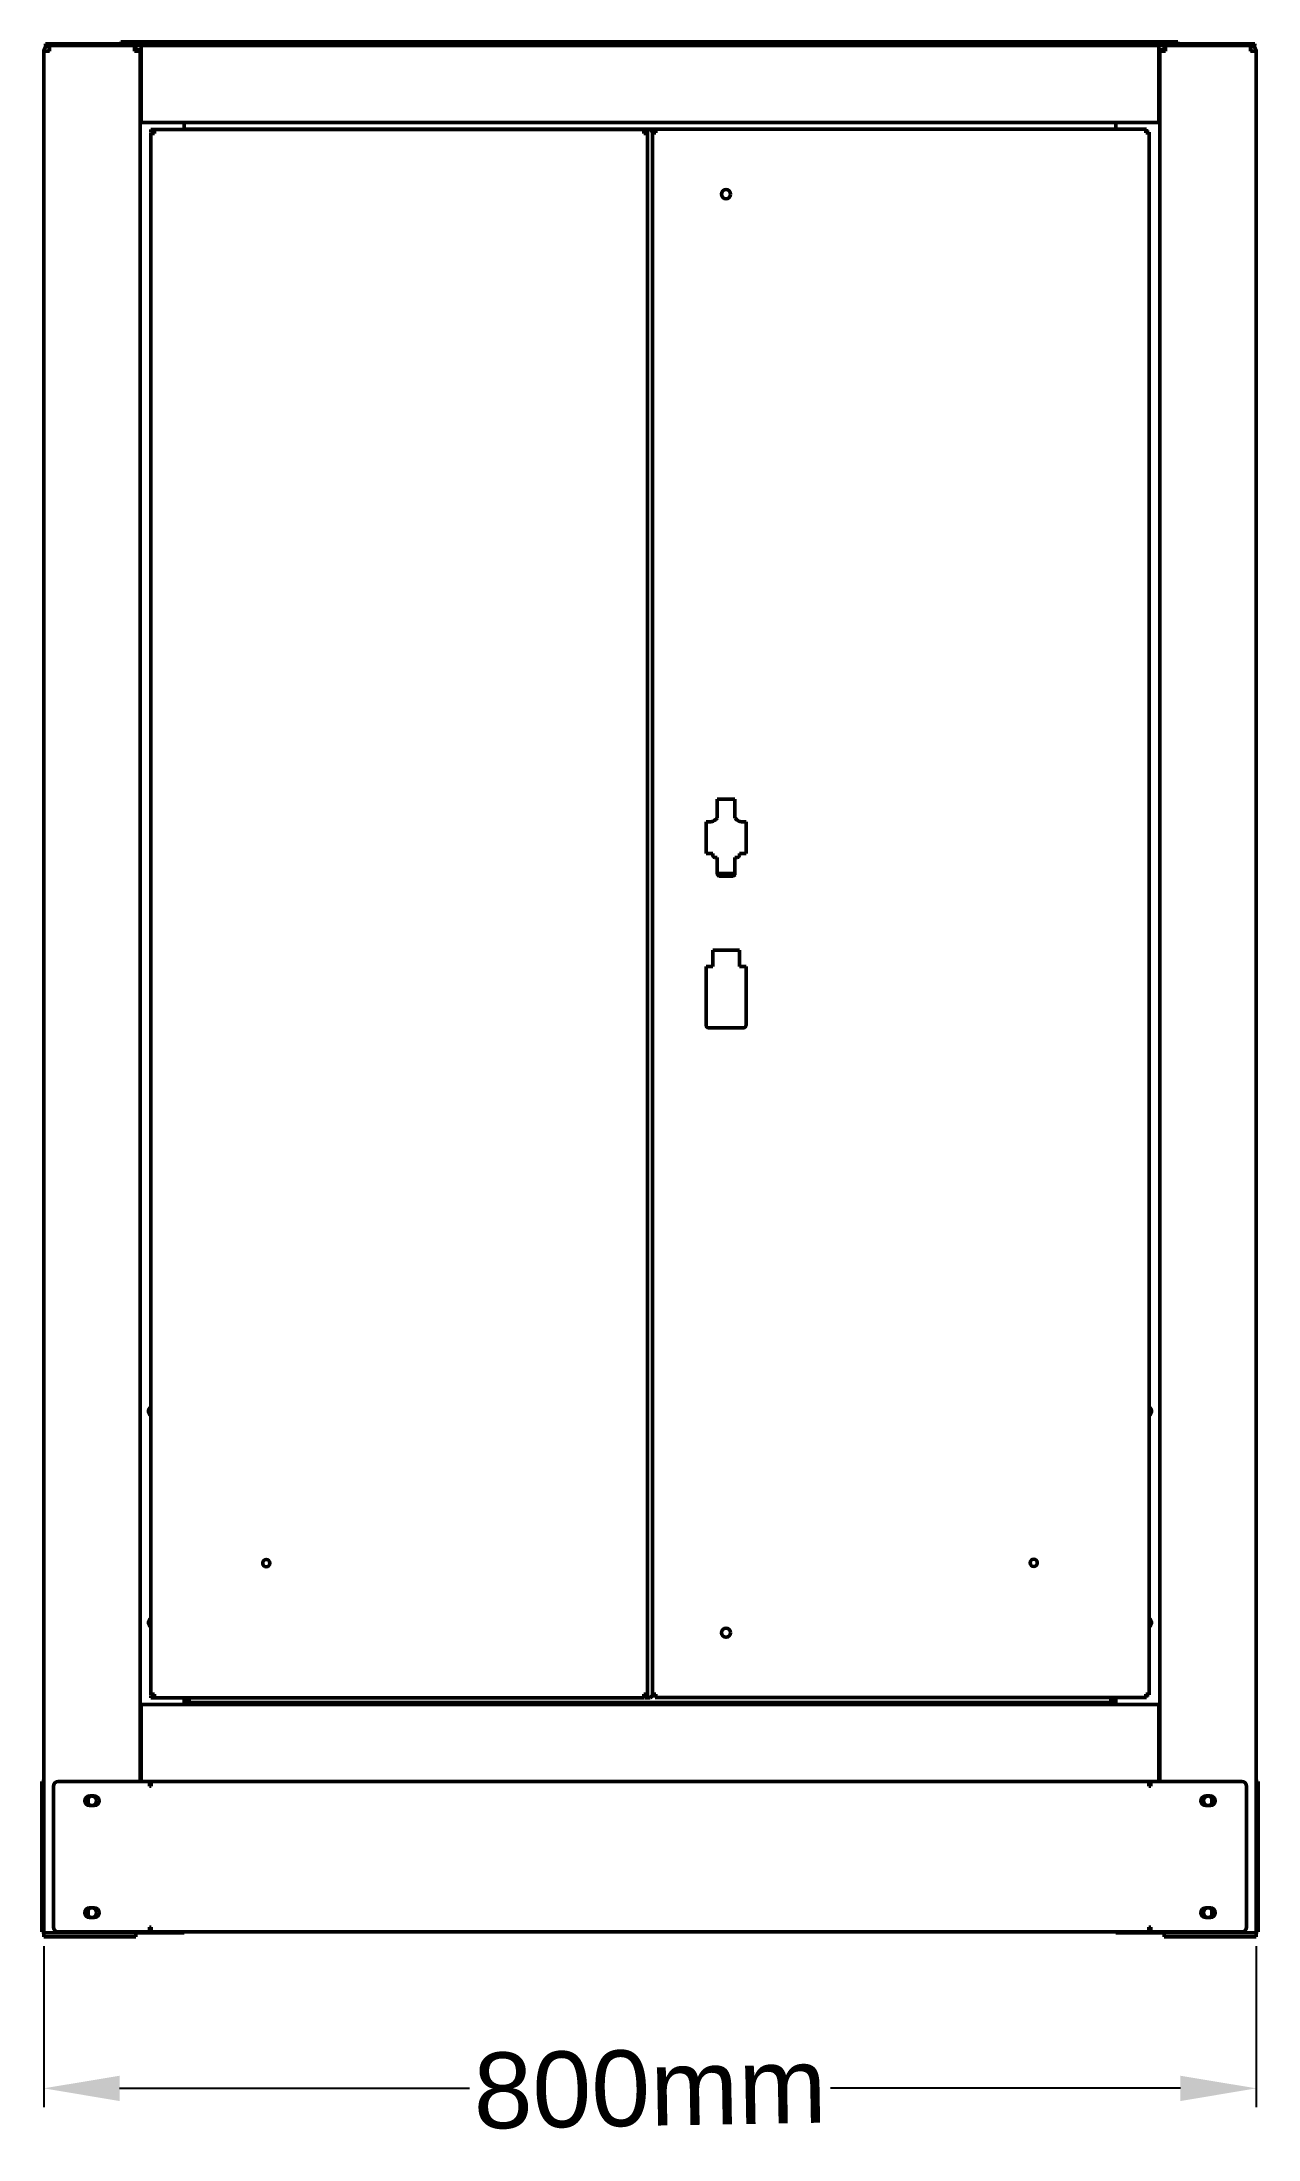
# Model space of a CAD drawing. Header units: millimetres. Extents: x 0 to 80, y -13 to 125.
import ezdxf

# ---------------------------------------------------------------- set-up
doc = ezdxf.new("R2010")
doc.units = ezdxf.units.MM
doc.layers.add('Visible (ANSI)', color=7, linetype='Continuous', lineweight=50)
doc.styles.get("Standard").update_dxf_attribs({"font": 'arial.ttf'})
doc.dimstyles.new('ISO-25', dxfattribs={"dimtxt": 2.5, "dimasz": 2.5, "dimexe": 1.25, "dimexo": 0.625, "dimtad": 1, "dimtxsty": 'Standard', "dimcen": 2.5, "dimadec": 0, "dimazin": 0, "dimtfac": 1, "dimtmove": 0, "dimatfit": 3, "dimfxl": 1, "dimarcsym": 0})

# ---------------------------------------------------------------- blocks, each defined once
blk = doc.blocks.new('*D12')
at = {"color": 0, "lineweight": -2, "transparency": 16777216}
for p, q in [((0, -0.62), (0, -11.25)), ((80, -0.62), (80, -11.25)), ((5, -10), (28.09, -10)), ((75, -10), (51.91, -10))]:
    blk.add_line(p, q, dxfattribs=at)
at = {"color": 0, "transparency": 16777216}
for points in [[(5, -9.17), (5, -10.84), (0, -10)], [(75, -9.17), (75, -10.84), (80, -10)]]:
    blk.add_solid(points, dxfattribs=at)
at = {"layer": 'Defpoints', "color": 0, "transparency": 16777216}
for p in [(0, 0), (80, 0), (80, -10)]:
    blk.add_point(p, dxfattribs=at)
at = {"color": 0, "transparency": 16777216, "insert": (40, -10), "char_height": 5, "width": 7.2167, "attachment_point": 5, "rotation": 1}
blk.add_mtext('800mm', dxfattribs=at)

msp = doc.modelspace()

# ---------------------------------------------------------------- linework, layer by layer
at = {"layer": 'Visible (ANSI)'}
for p, q in [((0.103, 124.878), (0.636, 124.878)), ((0.103, 124.878), (0.103, 124.756)), ((0.636, 124.756), (0.103, 124.756)), ((0.367, 124.489), (0.367, 124.756)), ((0.636, 124.878), (79.37, 124.878)), ((0.636, 124.756), (79.37, 124.756)), ((5.08, 125), (5.715, 125)), ((5.08, 125), (5.08, 124.878)), ((5.715, 125), (74.186, 125)), ((5.983, 124.756), (5.983, 124.389)), ((6.083, 124.489), (6.083, 124.756)), ((6.429, 124.389), (6.429, 124.756)), ((73.572, 124.389), (73.572, 124.756)), ((73.918, 124.756), (73.918, 124.489)), ((74.017, 124.756), (74.017, 124.389)), ((74.186, 125), (74.821, 125)), ((74.821, 124.878), (74.821, 125)), ((79.37, 124.878), (79.903, 124.878)), ((79.903, 124.756), (79.37, 124.756)), ((79.633, 124.489), (79.633, 124.756)), ((79.903, 124.756), (79.903, 124.878)), ((0.367, 124.389), (0, 124.389)), ((0, 124.389), (0, 0.267)), ((0.367, 124.389), (0.367, 124.489)), ((0.367, 124.489), (0.373, 124.489)), ((6.35, 124.389), (5.983, 124.389)), ((6.083, 124.489), (6.35, 124.489)), ((6.083, 124.489), (6.083, 124.389)), ((6.35, 124.389), (6.35, 124.489)), ((6.429, 124.489), (6.35, 124.489)), ((6.35, 10.239), (6.35, 124.389)), ((6.429, 120.042), (6.429, 124.389)), ((73.65, 124.489), (73.572, 124.489)), ((73.572, 124.389), (73.572, 120.042)), ((73.917, 124.489), (73.65, 124.489)), ((73.65, 124.389), (73.65, 124.489)), ((73.65, 124.389), (74.017, 124.389)), ((73.65, 10.239), (73.65, 124.389)), ((73.917, 124.489), (73.917, 124.389)), ((73.918, 124.489), (73.917, 124.489)), ((79.633, 124.489), (79.627, 124.489)), ((79.633, 124.389), (79.633, 124.489)), ((79.633, 124.389), (80, 124.389)), ((80, 124.389), (80, 0.267)), ((6.35, 119.942), (6.429, 119.942)), ((6.429, 119.676), (6.35, 119.676)), ((6.429, 120.042), (6.429, 119.676)), ((73.572, 119.676), (6.429, 119.676)), ((7.062, 119.219), (7.062, 119.066)), ((7.063, 119.219), (7.062, 119.219)), ((7.063, 119.066), (7.062, 119.066)), ((7.062, 119.016), (7.062, 15.961)), ((7.062, 119.016), (7.063, 119.016)), ((7.315, 119.219), (7.063, 119.219)), ((7.063, 119.066), (7.063, 119.219)), ((7.315, 119.066), (7.063, 119.066)), ((7.063, 119.016), (7.063, 118.966)), ((7.215, 119.016), (7.063, 119.016)), ((7.229, 119.016), (7.215, 119.016)), ((7.215, 118.966), (7.215, 119.016)), ((7.315, 119.066), (7.315, 119.219)), ((7.315, 119.219), (39.589, 119.219)), ((9.258, 119.219), (9.258, 119.676)), ((9.258, 119.24), (70.742, 119.24)), ((39.639, 119.219), (39.589, 119.219)), ((39.589, 119.066), (39.639, 119.066)), ((39.639, 119.066), (39.639, 119.219)), ((39.688, 119.219), (39.688, 118.966)), ((39.689, 119.219), (39.688, 119.219)), ((39.689, 119.219), (39.841, 119.219)), ((39.689, 118.966), (39.689, 119.219)), ((39.841, 119.219), (39.94, 119.219)), ((39.841, 118.966), (39.841, 119.219)), ((39.94, 119.219), (40.005, 119.219)), ((40.005, 119.219), (40.175, 119.049)), ((40.159, 119.049), (40.159, 119.005)), ((40.312, 119.049), (40.159, 119.049)), ((40.159, 16.008), (40.159, 119.005)), ((40.391, 119.005), (40.159, 119.005)), ((40.356, 119.005), (40.312, 119.049)), ((40.312, 119.005), (40.312, 119.049)), ((40.391, 119.236), (40.347, 119.236)), ((40.347, 119.084), (40.347, 119.236)), ((40.391, 119.04), (40.347, 119.084)), ((40.391, 119.084), (40.347, 119.084)), ((40.391, 119.236), (72.706, 119.236)), ((40.391, 119.236), (40.391, 119.005)), ((70.742, 119.236), (70.742, 119.676)), ((72.75, 119.236), (72.706, 119.236)), ((72.706, 119.005), (72.706, 119.236)), ((72.706, 119.04), (72.75, 119.084)), ((72.706, 119.084), (72.75, 119.084)), ((72.937, 119.005), (72.706, 119.005)), ((72.741, 119.005), (72.785, 119.049)), ((72.75, 119.084), (72.75, 119.236)), ((72.785, 119.049), (72.937, 119.049)), ((72.785, 119.005), (72.785, 119.049)), ((72.937, 119.005), (72.937, 119.049)), ((72.937, 119.005), (72.937, 16.008)), ((73.572, 120.042), (73.572, 119.676)), ((73.572, 119.942), (73.65, 119.942)), ((73.65, 119.676), (73.572, 119.676)), ((7.315, 118.966), (7.063, 118.966)), ((39.841, 118.966), (39.589, 118.966)), ((39.841, 16.011), (39.841, 118.966)), ((44.441, 75.051), (45.598, 75.051)), ((44.441, 73.792), (44.441, 75.051)), ((45.598, 75.051), (45.598, 73.792)), ((43.701, 73.559), (44.012, 73.559)), ((43.701, 71.451), (43.701, 73.559)), ((44.31, 73.682), (44.38, 73.752)), ((45.66, 73.752), (45.729, 73.682)), ((46.027, 73.559), (46.338, 73.559)), ((46.338, 73.559), (46.338, 71.451)), ((44.141, 71.451), (43.701, 71.451)), ((44.141, 71.335), (44.141, 71.451)), ((44.441, 71.206), (44.27, 71.206)), ((44.441, 70.105), (44.441, 71.206)), ((45.598, 71.206), (45.598, 70.105)), ((45.77, 71.206), (45.598, 71.206)), ((45.898, 71.451), (45.898, 71.335)), ((46.338, 71.451), (45.898, 71.451)), ((45.598, 70.137), (44.441, 70.137)), ((44.478, 70.015), (45.562, 70.015)), ((45.562, 70.015), (44.478, 70.015)), ((45.47, 69.976), (44.57, 69.976)), ((44.141, 64.005), (44.141, 65.084)), ((44.141, 65.084), (45.898, 65.084)), ((45.898, 65.084), (45.898, 64.005)), ((43.701, 64.005), (44.141, 64.005)), ((43.701, 60.152), (43.701, 64.005)), ((45.898, 64.005), (46.338, 64.005)), ((46.338, 64.005), (46.338, 60.152)), ((46.137, 59.951), (43.902, 59.951)), ((6.35, 15.319), (6.428, 15.319)), ((6.428, 15.319), (73.571, 15.319)), ((6.428, 14.952), (6.428, 15.319)), ((7.063, 15.961), (7.062, 15.961)), ((7.062, 15.911), (7.062, 15.758)), ((7.063, 15.911), (7.062, 15.911)), ((7.062, 15.758), (7.063, 15.758)), ((7.063, 16.011), (7.063, 15.961)), ((7.063, 16.011), (7.315, 16.011)), ((7.215, 15.961), (7.063, 15.961)), ((7.315, 15.911), (7.063, 15.911)), ((7.063, 15.911), (7.063, 15.758)), ((7.063, 15.758), (7.315, 15.758)), ((7.215, 16.011), (7.215, 15.961)), ((7.229, 15.961), (7.215, 15.961)), ((7.315, 15.911), (7.315, 15.758)), ((39.589, 15.758), (7.315, 15.758)), ((9.258, 15.319), (9.258, 15.758)), ((9.258, 15.441), (9.612, 15.441)), ((9.45, 15.758), (9.45, 15.481)), ((9.577, 15.481), (9.45, 15.481)), ((9.577, 15.758), (9.577, 15.481)), ((9.704, 15.573), (9.577, 15.573)), ((9.612, 15.446), (70.388, 15.446)), ((9.612, 15.446), (9.612, 15.319)), ((9.704, 15.573), (9.704, 15.446)), ((39.589, 16.011), (39.841, 16.011)), ((39.589, 15.911), (39.639, 15.911)), ((39.589, 15.758), (39.639, 15.758)), ((39.639, 15.911), (39.639, 15.758)), ((39.688, 16.011), (39.688, 15.758)), ((39.689, 15.758), (39.688, 15.758)), ((39.689, 16.011), (39.689, 15.758)), ((39.689, 15.758), (39.841, 15.758)), ((39.841, 15.758), (39.841, 16.011)), ((39.841, 15.758), (39.94, 15.758)), ((39.94, 15.758), (40.005, 15.758)), ((40.211, 15.964), (40.005, 15.758)), ((40.159, 16.008), (40.159, 15.964)), ((40.159, 16.008), (40.391, 16.008)), ((40.312, 15.964), (40.159, 15.964)), ((40.356, 16.008), (40.312, 15.964)), ((40.312, 16.008), (40.312, 15.964)), ((40.391, 15.972), (40.347, 15.928)), ((40.391, 15.928), (40.347, 15.928)), ((40.347, 15.928), (40.347, 15.776)), ((40.347, 15.776), (40.391, 15.776)), ((40.391, 16.008), (40.391, 15.776)), ((72.706, 15.776), (40.391, 15.776)), ((70.296, 15.573), (70.423, 15.573)), ((70.296, 15.573), (70.296, 15.446)), ((70.388, 15.446), (70.388, 15.319)), ((70.388, 15.441), (70.742, 15.441)), ((70.423, 15.481), (70.423, 15.776)), ((70.423, 15.481), (70.55, 15.481)), ((70.55, 15.481), (70.55, 15.776)), ((70.742, 15.319), (70.742, 15.776)), ((72.706, 16.008), (72.937, 16.008)), ((72.706, 15.776), (72.706, 16.008)), ((72.706, 15.972), (72.75, 15.928)), ((72.706, 15.928), (72.75, 15.928)), ((72.706, 15.776), (72.75, 15.776)), ((72.741, 16.008), (72.785, 15.964)), ((72.75, 15.928), (72.75, 15.776)), ((72.785, 16.008), (72.785, 15.964)), ((72.785, 15.964), (72.937, 15.964)), ((72.937, 15.964), (72.937, 16.008)), ((73.571, 15.319), (73.65, 15.319)), ((73.571, 14.952), (73.571, 15.319)), ((6.428, 15.052), (6.35, 15.052)), ((6.428, 10.605), (6.428, 14.952)), ((73.65, 15.052), (73.571, 15.052)), ((73.571, 14.952), (73.571, 10.605)), ((-0.122, 9.921), (-0.122, 10.239)), ((0, 10.239), (-0.122, 10.239)), ((-0.122, 9.921), (-0.122, 0.635)), ((0.635, 0.635), (0.635, 9.921)), ((0.952, 10.239), (6.965, 10.239)), ((6.35, 10.505), (6.428, 10.505)), ((6.428, 10.605), (6.428, 10.239)), ((7.087, 10.239), (6.965, 10.239)), ((6.965, 9.934), (6.965, 10.239)), ((7.087, 9.934), (6.965, 9.934)), ((7.087, 10.239), (72.914, 10.239)), ((7.087, 10.239), (7.087, 9.995)), ((7.087, 9.995), (7.087, 9.934)), ((73.036, 10.239), (72.914, 10.239)), ((72.914, 9.995), (72.914, 10.239)), ((72.914, 9.934), (72.914, 9.995)), ((73.036, 9.934), (72.914, 9.934)), ((73.036, 10.239), (79.049, 10.239)), ((73.036, 10.239), (73.036, 9.934)), ((73.571, 10.605), (73.571, 10.239)), ((73.571, 10.505), (73.65, 10.505)), ((79.366, 9.921), (79.366, 0.635)), ((80.122, 10.239), (80, 10.239)), ((80.122, 10.239), (80.122, 9.921)), ((80.122, 0.635), (80.122, 9.921)), ((2.921, 9.161), (2.921, 8.777)), ((3.016, 9.286), (3.334, 9.286)), ((3.334, 8.651), (3.016, 8.651)), ((76.667, 9.286), (76.985, 9.286)), ((76.985, 8.651), (76.667, 8.651)), ((77.079, 9.161), (77.079, 8.777)), ((2.921, 1.779), (2.921, 1.396)), ((3.016, 1.905), (3.334, 1.905)), ((76.667, 1.905), (76.985, 1.905)), ((77.079, 1.779), (77.079, 1.396)), ((-0.122, 0.317), (-0.122, 0.635)), ((-0.122, 0.317), (0, 0.317)), ((0, 0.267), (0.267, 0.267)), ((0, 0.267), (0, 0)), ((0.267, 0), (0, 0)), ((0.267, 0.267), (5.817, 0.267)), ((0.267, 0), (5.817, 0)), ((0.367, 0.267), (5.983, 0.267)), ((6.965, 0.317), (0.952, 0.317)), ((3.334, 1.27), (3.016, 1.27)), ((6.083, 0), (5.817, 0)), ((6.35, 0.267), (5.983, 0.267)), ((6.083, 0), (6.083, 0.267)), ((6.35, 0.267), (6.35, 0.317)), ((6.35, 0.267), (6.45, 0.267)), ((6.45, 0.267), (9.258, 0.267)), ((6.965, 0.317), (6.965, 0.622)), ((6.965, 0.622), (7.087, 0.622)), ((7.087, 0.622), (7.087, 0.561)), ((7.087, 0.561), (7.087, 0.317)), ((72.914, 0.317), (7.087, 0.317)), ((9.258, 0.267), (9.258, 0.317)), ((70.742, 0.267), (70.742, 0.317)), ((73.55, 0.267), (70.742, 0.267)), ((72.914, 0.561), (72.914, 0.622)), ((72.914, 0.622), (73.036, 0.622)), ((72.914, 0.317), (72.914, 0.561)), ((73.036, 0.622), (73.036, 0.317)), ((79.049, 0.317), (73.036, 0.317)), ((73.65, 0.267), (73.55, 0.267)), ((73.65, 0.267), (73.65, 0.317)), ((73.65, 0.267), (74.017, 0.267)), ((73.917, 0.267), (73.917, 0)), ((79.633, 0.267), (74.017, 0.267)), ((79.733, 0.267), (74.183, 0.267)), ((76.985, 1.27), (76.667, 1.27)), ((79.733, 0.267), (80, 0.267)), ((80, 0.317), (80.122, 0.317)), ((80, 0), (80, 0.267)), ((80.122, 0.635), (80.122, 0.317)), ((74.183, 0), (73.917, 0)), ((79.733, 0), (74.183, 0)), ((80, 0), (79.733, 0))]:
    msp.add_line(p, q, dxfattribs=at)
for centre, radius in [((45.019, 114.956), 0.3), ((65.317, 24.666), 0.24), ((14.683, 24.648), 0.24), ((45.019, 20.056), 0.3), ((3.174, 8.969), 0.318), ((76.826, 8.969), 0.317), ((3.174, 1.587), 0.318), ((76.826, 1.587), 0.317)]:
    msp.add_circle(centre, radius, dxfattribs=at)
for centre, radius, start, end in [((44.012, 73.98), 0.421, 270, 315), ((44.506, 73.625), 0.179, 111.38047, 135), ((45.533, 73.625), 0.179, 45, 68.61953), ((46.027, 73.98), 0.421, 225, 270), ((44.27, 71.335), 0.129, 180, 270), ((45.77, 71.335), 0.129, 270, 0), ((44.57, 70.105), 0.129, 180, 270), ((45.47, 70.105), 0.129, 270, 0), ((43.902, 60.152), 0.201, 180, 270), ((46.137, 60.152), 0.201, 270, 0), ((7.22, 34.667), 0.321, 119.3681, 240.6319), ((7.379, 34.667), 0.321, 169.89562, 190.10438), ((72.78, 34.667), 0.321, 299.3136, 60.6864), ((72.621, 34.667), 0.321, 349.62834, 10.37166), ((14.683, 24.648), 0.24, 270.00589, 89.99411), ((7.22, 20.717), 0.321, 119.3681, 240.6319), ((7.379, 20.717), 0.321, 169.89562, 190.10438), ((72.78, 20.717), 0.321, 299.3136, 60.6864), ((72.621, 20.717), 0.321, 349.62834, 10.37166), ((0.952, 9.921), 0.317, 90, 180), ((79.049, 9.921), 0.317, 0, 90), ((3.016, 8.969), 0.317, 90, 270), ((3.334, 8.969), 0.317, 270, 90), ((76.667, 8.969), 0.317, 90, 270), ((76.985, 8.969), 0.317, 270, 90), ((3.016, 1.587), 0.317, 90, 270), ((3.334, 1.587), 0.317, 270, 90), ((76.667, 1.587), 0.317, 90, 270), ((76.985, 1.587), 0.317, 270, 90), ((0.952, 0.635), 0.317, 180, 270), ((79.049, 0.635), 0.317, 270, 0)]:
    msp.add_arc(centre, radius, start, end, dxfattribs=at)
for centre, major_axis, ratio, start_param, end_param in [((7.315, 118.931), (0.1, -0.1), 0.000162, 3.689459, 4.3508598), ((7.35, 118.966), (0.1, -0.1), 0.000162, 3.1414306, 4.3573461), ((7.315, 118.966), (0, 0.252), 0.000324, 4.712389, 6.2831853), ((7.315, 118.966), (0, 0.1), 0.000324, 4.712389, 6.2831853), ((39.589, 118.966), (0, 0.252), 0.000324, 4.7123889, 6.2831852), ((39.638, 118.966), (0, 0.1), 0.000324, 0.0000004, 1.5707965), ((7.315, 16.046), (0.1, 0.1), 0.000162, 1.9323255, 2.5937263), ((7.35, 16.011), (0.1, 0.1), 0.000162, 1.9258392, 3.1417547), ((7.315, 16.011), (0, -0.252), 0.000324, 0.0000001, 1.5707964), ((7.315, 16.011), (0, -0.1), 0.000324, 0.0000007, 1.5707963), ((39.589, 16.011), (0, -0.252), 0.000324, 0, 1.5707963), ((39.638, 16.011), (0, -0.1), 0.000324, 4.7123888, 6.283185)]:
    msp.add_ellipse(centre, major_axis=major_axis, ratio=ratio, start_param=start_param, end_param=end_param, dxfattribs=at)
for points, knots in [([(0, 124.389), (0, 124.508), (0.062, 124.626), (0.161, 124.693), (0.221, 124.734), (0.294, 124.756), (0.367, 124.756)], [0, 0, 0, 0, 0.9760817, 0.9760817, 0.9760817, 1.5707963, 1.5707963, 1.5707963, 1.5707963]), ([(0.402, 124.756), (0.395, 124.756), (0.387, 124.693), (0.38, 124.594), (0.376, 124.534), (0.371, 124.462), (0.367, 124.389)], [0, 0, 0, 0, 0.9760817, 0.9760817, 0.9760817, 1.5707963, 1.5707963, 1.5707963, 1.5707963]), ([(79.598, 124.756), (79.605, 124.756), (79.613, 124.693), (79.62, 124.594), (79.624, 124.534), (79.629, 124.462), (79.633, 124.389)], [0, 0, 0, 0, 0.9760817, 0.9760817, 0.9760817, 1.5707963, 1.5707963, 1.5707963, 1.5707963]), ([(80, 124.389), (80, 124.508), (79.938, 124.626), (79.839, 124.693), (79.779, 124.734), (79.706, 124.756), (79.633, 124.756)], [0, 0, 0, 0, 0.9760817, 0.9760817, 0.9760817, 1.5707963, 1.5707963, 1.5707963, 1.5707963]), ([(0.267, 124.389), (0.267, 124.434), (0.301, 124.477), (0.345, 124.487), (0.352, 124.488), (0.359, 124.489), (0.367, 124.489)], [0, 0, 0, 0, 1.3507155, 1.3507155, 1.3507155, 1.5707963, 1.5707963, 1.5707963, 1.5707963]), ([(79.733, 124.389), (79.733, 124.434), (79.699, 124.477), (79.655, 124.487), (79.648, 124.488), (79.641, 124.489), (79.633, 124.489)], [0, 0, 0, 0, 1.3507155, 1.3507155, 1.3507155, 1.5707963, 1.5707963, 1.5707963, 1.5707963])]:
    msp.add_open_spline(points, degree=3, knots=knots, dxfattribs=at)

# ---------------------------------------------------------------- dimensions: what is measured, and where the dimension line sits
dim = msp.add_linear_dim(base=(80, -10.003), p1=(0, 0), p2=(80, 0), text='800mm', dimstyle='ISO-25', override={"dimtxt": 5, "dimasz": 5})
dim.commit()
dim.dimension.update_dxf_attribs({"geometry": '*D12', "text_midpoint": (40, -10.003), "text_rotation": 1})

doc.saveas('drawing.dxf')
